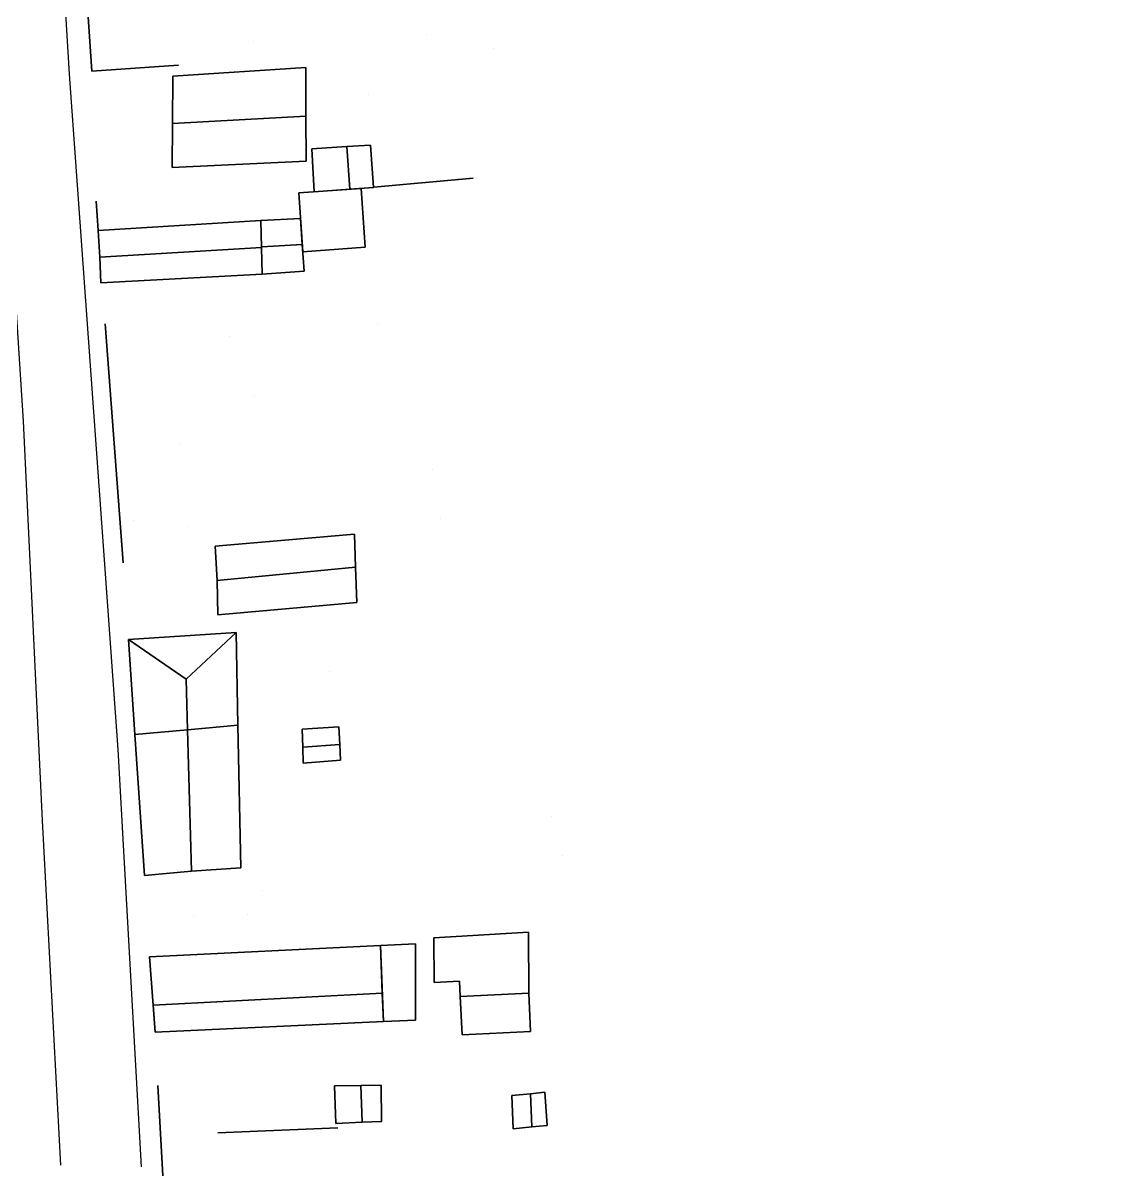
# Model space of a CAD drawing. Extents: x 526713 to 527247, y 149850 to 150411.
# Drawn here: x 527122.1 to 527246.8, y 149850.5 to 149982.2 of the extents above; entities that cross this region are included whole.
import ezdxf

# ---------------------------------------------------------------- set-up
doc = ezdxf.new("R2010")
doc.units = 0
doc.header["$LTSCALE"] = 10
doc.linetypes.add('CONTINU', pattern=[0])
for name, color, linetype in [('ARBRE', 3, 'CONTINU'), ('FACADE', 7, 'CONTINU'), ('MUR', 134, 'CONTINU'), ('TOIT', 1, 'CONTINU'), ('TROTTOIR', 5, 'CONTINU')]:
    doc.layers.add(name, color=color, linetype=linetype)

msp = doc.modelspace()

# ---------------------------------------------------------------- linework, layer by layer
at = {"layer": 'ARBRE'}
for p, q in [((527148.477, 149979.999, 140.335), (527148.477, 149979.999, 134.57065)), ((527168.159, 149980.856, 141.173), (527168.159, 149980.856, 134.606262)), ((527175.823, 149979.217, 141.173), (527175.823, 149979.217, 134.625104)), ((527161.607, 149974.021, 140.636), (527161.607, 149974.021, 134.610924)), ((527162.624, 149947.858, 143.653), (527162.624, 149947.858, 134.678854)), ((527145.647, 149946.359, 146.058), (527145.647, 149946.359, 134.650053)), ((527148.486, 149939.47, 144.768), (527148.486, 149939.47, 134.672874)), ((527139.936, 149934.098, 147.408), (527139.936, 149934.098, 134.670012)), ((527168.903, 149931.135, 139.496), (527168.903, 149931.135, 134.733077)), ((527134.709, 149925.329, 148.497), (527134.709, 149925.329, 134.682094)), ((527141.054, 149924.599, 148.48), (527141.054, 149924.599, 134.696112)), ((527169.768, 149925.517, 139.446), (527169.768, 149925.517, 134.748905)), ((527157.086, 149908.094, 141.223), (527157.086, 149908.094, 134.768503)), ((527182.424, 149891.511, 139.446), (527182.424, 149891.511, 134.685093)), ((527183.764, 149887.03, 138.407), (527183.764, 149887.03, 134.673893)), ((527149.479, 149883.022, 138.658), (527149.479, 149883.022, 134.817131)), ((527141.617, 149880.048, 138.382), (527141.617, 149880.048, 134.809542)), ((527147.696, 149880.308, 138.382), (527147.696, 149880.308, 134.820553))]:
    msp.add_line(p, q, dxfattribs=at)
at = {"layer": 'FACADE'}
for points in [[(527139.217, 149976.106, 139.103), (527154.383, 149977.081, 139.103), (527154.383, 149977.081, 134.589343), (527139.217, 149976.106, 134.562696)], [(527155.362996, 149962.884212, 137.535), (527155.072, 149967.776, 137.535), (527155.072, 149967.776, 134.614131), (527155.362996, 149962.884212, 134.627026)], [(527162.118655, 149963.367845, 137.787), (527161.771, 149968.203, 137.787), (527161.771, 149968.203, 134.625911), (527162.118655, 149963.367845, 134.638772)], [(527154.433, 149966.38, 139.337), (527139.131, 149965.646, 139.337), (527139.131, 149965.646, 134.588909), (527154.433, 149966.38, 134.616425)], [(527160.71, 149963.267, 137.711), (527153.6, 149962.758, 139.597), (527153.6, 149962.758, 134.623961), (527160.71, 149963.267, 134.636322)], [(527153.6, 149962.758, 139.597), (527154.046, 149956.009, 139.597), (527154.046, 149956.009, 134.641836), (527153.6, 149962.758, 134.623961)], [(527161.191, 149956.544, 137.711), (527160.71, 149963.267, 137.711), (527160.71, 149963.267, 134.636322), (527161.191, 149956.544, 134.6542)], [(527130.683, 149958.476, 140.435), (527149.277, 149959.593, 140.435), (527149.277, 149959.593, 134.623646), (527130.683, 149958.476, 134.590777)], [(527149.277, 149959.593, 139.899), (527153.792336, 149959.847516, 139.899), (527153.792336, 149959.847516, 134.631669), (527149.277, 149959.593, 134.623646)], [(527154.046, 149956.009, 139.597), (527161.191, 149956.544, 137.711), (527161.191, 149956.544, 134.6542), (527154.046, 149956.009, 134.641836)], [(527149.402, 149953.475, 140.628), (527131.003, 149952.489, 140.628), (527131.003, 149952.489, 134.606489), (527149.402, 149953.475, 134.639314)], [(527154.190419, 149953.823596, 139.899), (527149.402, 149953.475, 139.899), (527149.402, 149953.475, 134.639314), (527154.190419, 149953.823596, 134.647625)], [(527144.061, 149922.395, 137.234), (527159.957, 149923.792, 137.234), (527159.957, 149923.792, 134.734426), (527144.061, 149922.395, 134.707441)], [(527144.362, 149914.571, 137.167), (527160.221, 149915.985, 137.167), (527160.221, 149915.985, 134.75462), (527144.362, 149914.571, 134.72775)], [(527134.144, 149911.743, 138.918), (527146.433, 149912.549, 138.918), (527146.433, 149912.549, 134.736823), (527134.144, 149911.743, 134.715271)], [(527146.647, 149901.94, 138.918), (527146.433, 149912.549, 138.918), (527146.433, 149912.549, 134.736823), (527146.647, 149901.94, 134.763988)], [(527134.144, 149911.743, 138.918), (527134.874, 149900.894, 138.918), (527134.874, 149900.894, 134.744031), (527134.144, 149911.743, 134.715271)], [(527146.647, 149901.94, 138.918), (527146.975, 149885.67, 138.918), (527146.975, 149885.67, 134.805647), (527146.647, 149901.94, 134.763988)], [(527134.874, 149900.894, 138.918), (527135.958, 149884.801, 138.918), (527135.958, 149884.801, 134.786695), (527134.874, 149900.894, 134.744031)], [(527153.991, 149901.492, 137.133), (527158.173, 149901.762, 137.133), (527158.173, 149901.762, 134.786557), (527153.991, 149901.492, 134.779212)], [(527154.102, 149897.635, 137.142), (527158.358, 149897.954, 137.142), (527158.358, 149897.954, 134.796515), (527154.102, 149897.635, 134.789152)], [(527169.002, 149877.671, 136.412), (527179.821, 149878.309, 136.412), (527179.821, 149878.309, 134.683863), (527169.002, 149877.671, 134.735658)], [(527162.931, 149876.783, 136.605), (527166.907, 149876.966, 136.605), (527166.907, 149876.966, 134.745077), (527162.931, 149876.783, 134.764166)], [(527166.907, 149876.966, 136.605), (527166.915, 149868.259, 137.242), (527166.915, 149868.259, 134.735902), (527166.907, 149876.966, 134.745077)], [(527169.073, 149872.574, 137.393), (527169.002, 149877.671, 136.412), (527169.002, 149877.671, 134.735658), (527169.073, 149872.574, 134.729965)], [(527136.534, 149875.498, 139.136), (527162.931, 149876.783, 139.136), (527162.931, 149876.783, 134.764166), (527136.534, 149875.498, 134.811261)], [(527169.073, 149872.574, 137.393), (527171.935, 149872.726, 137.393), (527171.935, 149872.726, 134.716246), (527169.073, 149872.574, 134.729965)], [(527163.253, 149868.111, 139.815), (527137.208, 149866.895, 139.815), (527137.208, 149866.895, 134.83425), (527163.253, 149868.111, 134.753505)], [(527166.915, 149868.259, 137.242), (527163.253, 149868.111, 137.242), (527163.253, 149868.111, 134.753505), (527166.915, 149868.259, 134.735902)], [(527172.268, 149866.603, 136.647), (527180.045, 149866.971, 136.647), (527180.045, 149866.971, 134.670879), (527172.268, 149866.603, 134.708206)], [(527157.828, 149856.456, 136.731), (527157.686, 149860.761, 136.731), (527157.686, 149860.761, 134.772788), (527157.828, 149856.456, 134.767582)], [(527163.06, 149856.705, 136.848), (527162.991, 149860.838, 136.848), (527162.991, 149860.838, 134.747144), (527163.06, 149856.705, 134.742472)], [(527181.958, 149856.249, 137.133), (527181.705, 149860.036, 137.133), (527181.705, 149860.036, 134.655553), (527181.958, 149856.249, 134.650352)], [(527177.913, 149859.648, 137.183), (527178.085, 149855.859, 137.183), (527178.085, 149855.859, 134.668724), (527177.913, 149859.648, 134.673534)]]:
    msp.add_3dface(points, dxfattribs=at)
at = {"layer": 'FACADE', "invisible_edges": 8}
for points in [[(527154.41, 149971.504, 141.097), (527154.383, 149977.081, 139.103), (527154.383, 149977.081, 134.589343), (527154.41, 149971.504, 134.603459)], [(527139.17, 149970.685, 141.097), (527139.217, 149976.106, 139.103), (527139.217, 149976.106, 134.562696), (527139.17, 149970.685, 134.576276)], [(527139.17, 149970.685, 141.097), (527139.131, 149965.646, 139.337), (527139.131, 149965.646, 134.588909), (527139.17, 149970.685, 134.576276)], [(527154.41, 149971.504, 141.097), (527154.433, 149966.38, 139.337), (527154.433, 149966.38, 134.616425), (527154.41, 149971.504, 134.603459)], [(527159.095, 149968.053, 138.818), (527155.072, 149967.776, 137.535), (527155.072, 149967.776, 134.614131), (527159.095, 149968.053, 134.621154)], [(527159.095, 149968.053, 138.818), (527161.771, 149968.203, 137.787), (527161.771, 149968.203, 134.625911), (527159.095, 149968.053, 134.621154)], [(527159.415331, 149963.174315, 138.818), (527155.362996, 149962.884212, 137.535), (527155.362996, 149962.884212, 134.627026), (527159.415331, 149963.174315, 134.634071)], [(527159.415331, 149963.174315, 138.818), (527162.118655, 149963.367845, 137.787), (527162.118655, 149963.367845, 134.638772), (527159.415331, 149963.174315, 134.634071)], [(527149.329, 149956.532, 141.625), (527149.277, 149959.593, 140.435), (527149.277, 149959.593, 134.623646), (527149.329, 149956.532, 134.631465)], [(527153.989102, 149956.869989, 140.896), (527153.792336, 149959.847516, 139.899), (527153.792336, 149959.847516, 134.631669), (527153.989102, 149956.869989, 134.639556)], [(527130.863, 149955.429, 141.625), (527130.683, 149958.476, 140.435), (527130.683, 149958.476, 134.590777), (527130.863, 149955.429, 134.598807)], [(527149.329, 149956.532, 141.625), (527149.402, 149953.475, 140.628), (527149.402, 149953.475, 134.639314), (527149.329, 149956.532, 134.631465)], [(527153.989102, 149956.869989, 140.896), (527154.190419, 149953.823596, 139.899), (527154.190419, 149953.823596, 134.647625), (527153.989102, 149956.869989, 134.639556)], [(527130.863, 149955.429, 141.625), (527131.003, 149952.489, 140.628), (527131.003, 149952.489, 134.606489), (527130.863, 149955.429, 134.598807)], [(527160.059, 149920.005, 138.382), (527159.957, 149923.792, 137.234), (527159.957, 149923.792, 134.734426), (527160.059, 149920.005, 134.744172)], [(527144.261, 149918.466, 138.382), (527144.061, 149922.395, 137.234), (527144.061, 149922.395, 134.707441), (527144.261, 149918.466, 134.717733)], [(527160.059, 149920.005, 138.382), (527160.221, 149915.985, 137.167), (527160.221, 149915.985, 134.75462), (527160.059, 149920.005, 134.744172)], [(527144.261, 149918.466, 138.382), (527144.362, 149914.571, 137.167), (527144.362, 149914.571, 134.72775), (527144.261, 149918.466, 134.717733)], [(527154.069, 149899.452, 138.055), (527153.991, 149901.492, 137.133), (527153.991, 149901.492, 134.779212), (527154.069, 149899.452, 134.784506)], [(527158.276, 149899.738, 138.063), (527158.173, 149901.762, 137.133), (527158.173, 149901.762, 134.786557), (527158.276, 149899.738, 134.791859)], [(527154.069, 149899.452, 138.055), (527154.102, 149897.635, 137.142), (527154.102, 149897.635, 134.789152), (527154.069, 149899.452, 134.784506)], [(527158.276, 149899.738, 138.063), (527158.358, 149897.954, 137.142), (527158.358, 149897.954, 134.796515), (527158.276, 149899.738, 134.791859)], [(527141.356, 149885.291, 140.594), (527135.958, 149884.801, 138.918), (527135.958, 149884.801, 134.786695), (527141.356, 149885.291, 134.795819)], [(527141.356, 149885.291, 140.594), (527146.975, 149885.67, 138.918), (527146.975, 149885.67, 134.805647), (527141.356, 149885.291, 134.795819)], [(527179.88, 149871.365, 137.879), (527179.821, 149878.309, 136.412), (527179.821, 149878.309, 134.683863), (527179.88, 149871.365, 134.67629)], [(527163.111, 149871.361, 141.106), (527162.931, 149876.783, 139.136), (527162.931, 149876.783, 134.764166), (527163.111, 149871.361, 134.757604)], [(527136.981, 149869.982, 141.106), (527136.534, 149875.498, 139.136), (527136.534, 149875.498, 134.811261), (527136.981, 149869.982, 134.826029)], [(527172.037, 149870.957, 137.879), (527171.935, 149872.726, 137.393), (527171.935, 149872.726, 134.716246), (527172.037, 149870.957, 134.713895)], [(527163.111, 149871.361, 141.106), (527163.253, 149868.111, 139.815), (527163.253, 149868.111, 134.753505), (527163.111, 149871.361, 134.757604)], [(527172.037, 149870.957, 137.879), (527172.268, 149866.603, 136.647), (527172.268, 149866.603, 134.708206), (527172.037, 149870.957, 134.713895)], [(527179.88, 149871.365, 137.879), (527180.045, 149866.971, 136.647), (527180.045, 149866.971, 134.670879), (527179.88, 149871.365, 134.67629)], [(527136.981, 149869.982, 141.106), (527137.208, 149866.895, 139.815), (527137.208, 149866.895, 134.83425), (527136.981, 149869.982, 134.826029)], [(527160.696, 149860.802, 137.292), (527157.686, 149860.761, 136.731), (527157.686, 149860.761, 134.772788), (527160.696, 149860.802, 134.758235)], [(527160.696, 149860.802, 137.292), (527162.991, 149860.838, 136.848), (527162.991, 149860.838, 134.747144), (527160.696, 149860.802, 134.758235)], [(527180.055, 149859.868, 137.778), (527177.913, 149859.648, 137.183), (527177.913, 149859.648, 134.673534), (527180.055, 149859.868, 134.663378)], [(527180.055, 149859.868, 137.778), (527181.705, 149860.036, 137.133), (527181.705, 149860.036, 134.655553), (527180.055, 149859.868, 134.663378)], [(527160.817, 149856.597, 137.292), (527157.828, 149856.456, 136.731), (527157.828, 149856.456, 134.767582), (527160.817, 149856.597, 134.753236)], [(527160.817, 149856.597, 137.292), (527163.06, 149856.705, 136.848), (527163.06, 149856.705, 134.742472), (527160.817, 149856.597, 134.753236)], [(527180.202, 149856.082, 137.778), (527178.085, 149855.859, 137.183), (527178.085, 149855.859, 134.668724), (527180.202, 149856.082, 134.658692)], [(527180.202, 149856.082, 137.778), (527181.958, 149856.249, 137.133), (527181.958, 149856.249, 134.650352), (527180.202, 149856.082, 134.658692)]]:
    msp.add_3dface(points, dxfattribs=at)
at = {"layer": 'MUR'}
for points in [[(527129.962, 149976.666, 135.943), (527129.278, 149986.882, 135.943), (527129.278, 149986.882, 134.516446), (527129.962, 149976.666, 134.543522)], [(527139.847, 149977.34, 135.943), (527129.962, 149976.666, 135.943), (527129.962, 149976.666, 134.543522), (527139.847, 149977.34, 134.560793)], [(527162.169, 149963.408, 135.75), (527173.509, 149964.43, 135.75), (527173.509, 149964.43, 134.657953), (527162.169, 149963.408, 134.638767)], [(527130.683, 149958.476, 136.236), (527130.451, 149961.797, 136.245), (527130.451, 149961.797, 134.581957), (527130.683, 149958.476, 134.590777)], [(527133.527, 149920.507, 135.834), (527131.495, 149947.801, 135.834), (527131.495, 149947.801, 134.619256), (527133.527, 149920.507, 134.691986)], [(527138.075, 149850.471, 135.239), (527137.494, 149860.814, 135.239), (527137.494, 149860.814, 134.850134), (527138.075, 149850.471, 134.85709)], [(527144.335, 149855.394, 135.239), (527158.068, 149855.966, 135.239), (527158.068, 149855.966, 134.765904), (527144.335, 149855.394, 134.831899)]]:
    msp.add_3dface(points, dxfattribs=at)
at = {"layer": 'TOIT'}
for points in [[(527139.17, 149970.685, 141.097), (527139.217, 149976.106, 139.103), (527154.383, 149977.081, 139.103), (527154.41, 149971.504, 141.097)], [(527154.41, 149971.504, 141.097), (527154.433, 149966.38, 139.337), (527139.131, 149965.646, 139.337), (527139.17, 149970.685, 141.097)], [(527155.072, 149967.776, 137.535), (527159.095, 149968.053, 138.818), (527159.415331, 149963.174315, 138.818), (527155.362996, 149962.884212, 137.535)], [(527159.095, 149968.053, 138.818), (527161.771, 149968.203, 137.787), (527162.118655, 149963.367845, 137.787), (527159.415331, 149963.174315, 138.818)], [(527153.6, 149962.758, 139.597), (527160.71, 149963.267, 137.711), (527161.191, 149956.544, 137.711), (527154.046, 149956.009, 139.597)], [(527130.863, 149955.429, 141.625), (527130.683, 149958.476, 140.435), (527149.277, 149959.593, 140.435), (527149.329, 149956.532, 141.625)], [(527149.355, 149956.6, 140.896), (527149.277, 149959.593, 139.899), (527153.792336, 149959.847516, 139.899), (527153.989102, 149956.869989, 140.896)], [(527149.329, 149956.532, 141.625), (527149.402, 149953.475, 140.628), (527131.003, 149952.489, 140.628), (527130.863, 149955.429, 141.625)], [(527149.402, 149953.475, 139.899), (527149.355, 149956.6, 140.896), (527153.989102, 149956.869989, 140.896), (527154.190419, 149953.823596, 139.899)], [(527144.261, 149918.466, 138.382), (527144.061, 149922.395, 137.234), (527159.957, 149923.792, 137.234), (527160.059, 149920.005, 138.382)], [(527144.261, 149918.466, 138.382), (527160.059, 149920.005, 138.382), (527160.221, 149915.985, 137.167), (527144.362, 149914.571, 137.167)], [(527140.727, 149907.198, 140.594), (527134.144, 149911.743, 138.918), (527146.433, 149912.549, 138.918), (527140.727, 149907.198, 140.594)], [(527140.893, 149901.431, 140.594), (527140.727, 149907.198, 140.594), (527146.433, 149912.549, 138.918), (527146.647, 149901.94, 138.918)], [(527140.893, 149901.431, 140.594), (527134.874, 149900.894, 138.918), (527134.144, 149911.743, 138.918), (527140.727, 149907.198, 140.594)], [(527140.893, 149901.431, 140.594), (527146.647, 149901.94, 138.918), (527146.975, 149885.67, 138.918), (527141.356, 149885.291, 140.594)], [(527141.356, 149885.291, 140.594), (527135.958, 149884.801, 138.918), (527134.874, 149900.894, 138.918), (527140.893, 149901.431, 140.594)], [(527153.991, 149901.492, 137.133), (527158.173, 149901.762, 137.133), (527158.276, 149899.738, 138.063), (527154.069, 149899.452, 138.055)], [(527158.276, 149899.738, 138.063), (527158.358, 149897.954, 137.142), (527154.102, 149897.635, 137.142), (527154.069, 149899.452, 138.055)], [(527163.253, 149868.111, 137.242), (527166.915, 149868.259, 137.242), (527166.907, 149876.966, 136.605), (527162.931, 149876.783, 136.605)], [(527163.111, 149871.361, 141.106), (527136.981, 149869.982, 141.106), (527136.534, 149875.498, 139.136), (527162.931, 149876.783, 139.136)], [(527137.208, 149866.895, 139.815), (527136.981, 149869.982, 141.106), (527163.111, 149871.361, 141.106), (527163.253, 149868.111, 139.815)], [(527172.037, 149870.957, 137.879), (527172.268, 149866.603, 136.647), (527180.045, 149866.971, 136.647), (527179.88, 149871.365, 137.879)], [(527160.817, 149856.597, 137.292), (527157.828, 149856.456, 136.731), (527157.686, 149860.761, 136.731), (527160.696, 149860.802, 137.292)], [(527160.817, 149856.597, 137.292), (527160.696, 149860.802, 137.292), (527162.991, 149860.838, 136.848), (527163.06, 149856.705, 136.848)], [(527180.055, 149859.868, 137.778), (527180.202, 149856.082, 137.778), (527178.085, 149855.859, 137.183), (527177.913, 149859.648, 137.183)], [(527180.055, 149859.868, 137.778), (527181.705, 149860.036, 137.133), (527181.958, 149856.249, 137.133), (527180.202, 149856.082, 137.778)]]:
    msp.add_3dface(points, dxfattribs=at)
at = {"layer": 'TOIT', "invisible_edges": 8}
for points in [[(527179.821, 149878.309, 136.412), (527169.002, 149877.671, 136.412), (527169.073, 149872.574, 137.393), (527171.935, 149872.726, 137.393)], [(527171.935, 149872.726, 137.393), (527172.037, 149870.957, 137.879), (527179.88, 149871.365, 137.879), (527179.821, 149878.309, 136.412)]]:
    msp.add_3dface(points, dxfattribs=at)
at = {"layer": 'TROTTOIR'}
for points in [[(527135.641, 149851.526, 134.87), (527132.972, 149899.176, 134.736), (527127.399, 149976.305, 134.351), (527124.883, 150017.997, 134.259), (527124.378, 150024.385, 134.233), (527122.354, 150052.351, 134.242), (527122.414, 150053.217, 134.284), (527122.654, 150053.898, 134.309), (527123.065, 150054.501, 134.334), (527123.892, 150055.006, 134.342), (527124.672, 150055.209, 134.342), (527165.834, 150057.796, 134.175), (527197.529, 150059.463, 134.292), (527246.811, 150062.23, 134.552)], [(526936.657, 150035.884, 133.781), (526937.022, 150036.931, 133.798), (526937.579, 150037.474, 133.848), (526957.5, 150039.102, 133.94), (526993.587, 150042.284, 133.831), (527023.316, 150044.874, 134.124), (527063.712, 150048.739, 134.175), (527109.68, 150052.566, 134.451), (527110.78, 150052.516, 134.46), (527111.74, 150052.013, 134.46), (527112.636, 150051.436, 134.46), (527113.655, 150050.312, 134.468), (527114.363, 150049.284, 134.468), (527114.684, 150048.567, 134.468), (527118.381, 149994.458, 134.368), (527122.123, 149936.669, 134.694), (527124.278, 149891.078, 134.87), (527126.382, 149851.708, 134.803)]]:
    msp.add_polyline3d(points, dxfattribs=at)

doc.saveas('drawing.dxf')
